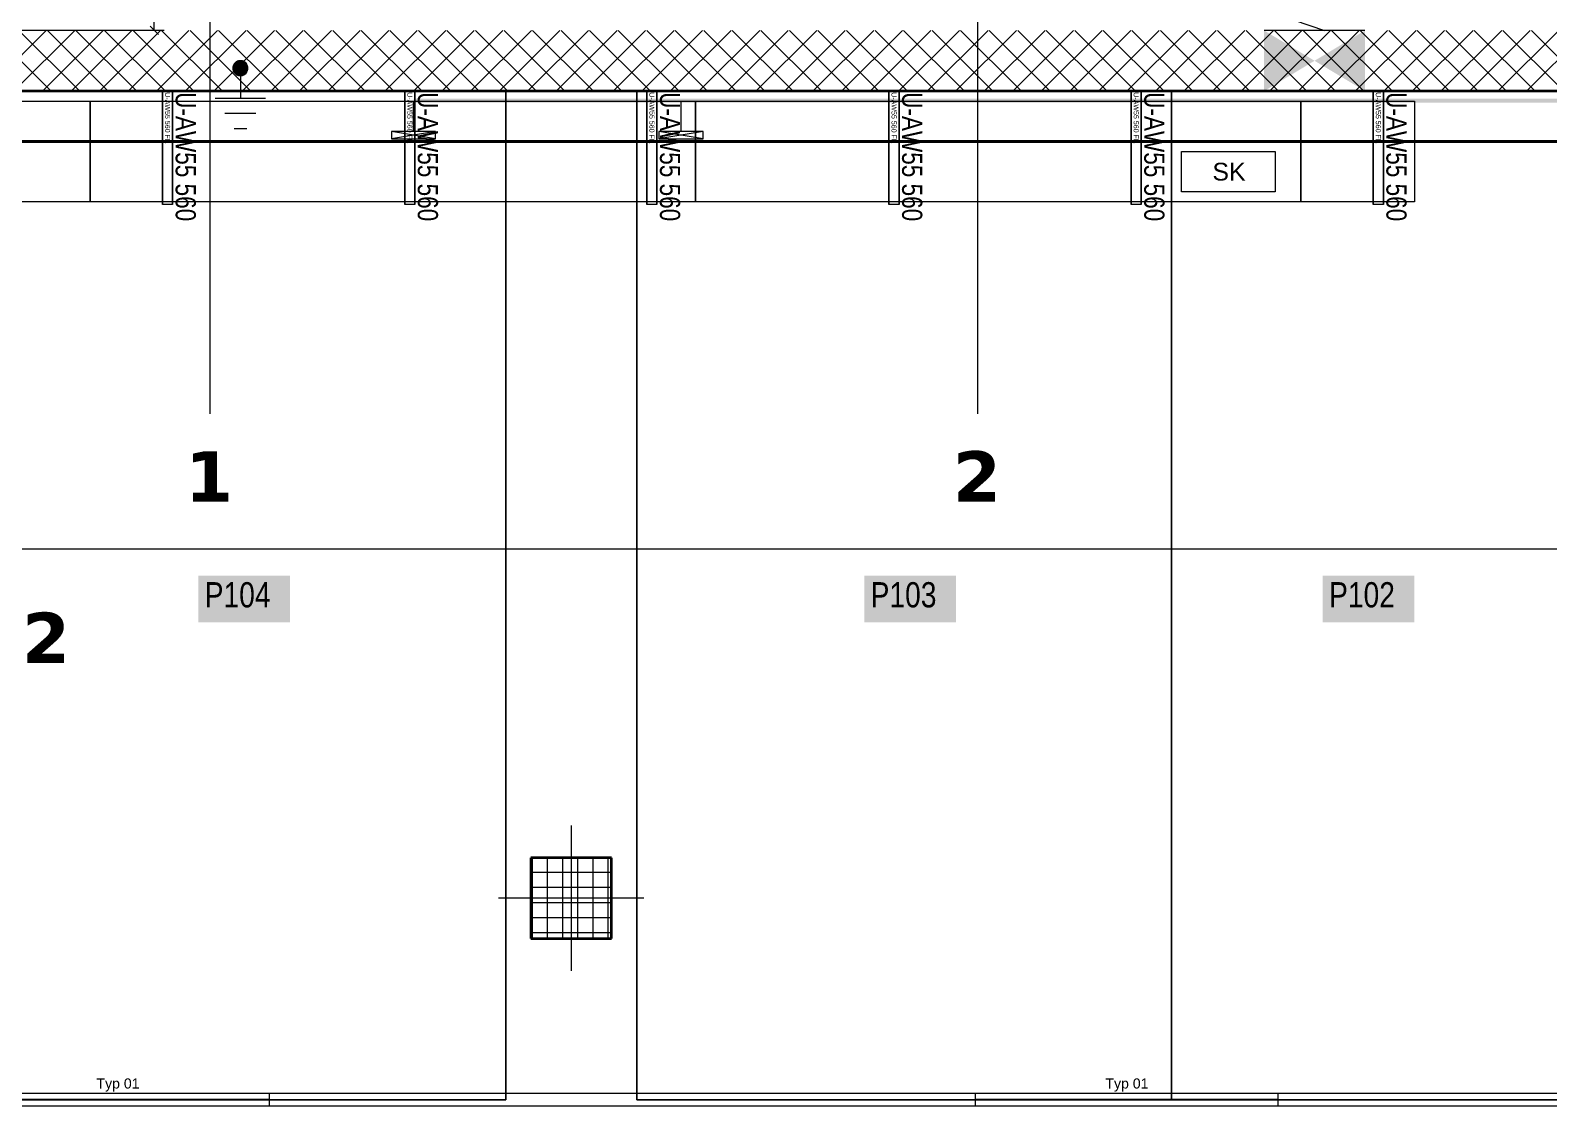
# Model space of a CAD drawing. Extents: x -1132 to 613, y -179 to 712.
# Drawn here: x -120.4 to 30.1, y 105 to 211.6 of the extents above; entities that cross this region are included whole.
import ezdxf
from ezdxf.lldxf.tags import DXFTag

# ---------------------------------------------------------------- set-up
doc = ezdxf.new("R2010")
doc.units = 0
doc.layers.get('0').update_dxf_attribs({"lineweight": 13})
for name, color, linetype, lineweight, true_color in [('A-____-MATC-OTLN', 7, 'Strichpunkt - Mittel', 40, 0x0080ff), ('A-DETL-____-OTLN', 5, 'Continuous', 9, 0x0000ff), ('EL01_VVV_Mass', 7, 'Continuous', 13, 0xb2b200), ('EL01_WAN_Aussparung Wand', 7, 'Continuous', 13, 0x7f5f3f), ('EL01_WAN_Aussparung Wand Text', 7, 'Continuous', 13, 0x7f5f3f), ('EL01_WAN_E-Mobility', 1, 'Continuous', 13, 0xff0000), ('EL01_WAN_Leitung_E-Mobility', 1, 'Continuous', 13, 0xff0000), ('EL01_WAN_Leuchten', 7, 'Continuous', 13, 0x0080ff), ('EL01_WAN_Leuchtentyp', 7, 'Continuous', 13, 0x0099ff), ('EL01_WAN_Potentialausgleich', 1, 'Continuous', 13, 0xff0000), ('EL01_WAN_Schlaufkasten', 1, 'Continuous', 13, 0xff0000), ('EL01_WAN_Trassen', 40, 'Continuous', 13, 0xffbf00), ('EL01_WAN_Trassen Befestigung', 7, 'Continuous', 13, 0xb2b200), ('S-GRID-____-IDEN', 7, 'Continuous', 9, 0x5555aa)]:
    doc.layers.add(name, color=color, linetype=linetype, lineweight=lineweight, true_color=true_color)
for name, color, linetype, lineweight in [('A-WALL-____-MCUT', 7, 'Continuous', 35), ('A-WALL-____-PATT', 7, 'Continuous', 35), ('C-PRKG-____-IDEN', 7, 'Continuous', 5), ('C-PRKG-____-OTLN', 7, 'Continuous', 9), ('S-COLS-____-MCUT', 7, 'Continuous', 35), ('S-COLS-____-OTLN', 7, 'Continuous', 9), ('S-GRID-____-OTLN', 7, 'Continuous', 5)]:
    doc.layers.add(name, color=color, linetype=linetype, lineweight=lineweight)
doc.styles.get("Standard").update_dxf_attribs({"font": 'arial.ttf'})
tags = doc.linetypes.add('_Rasterlinie_', pattern=[0.375, 0.2, -0.05, 0.075, -0.05]).pattern_tags.tags
tags[10:11] = [DXFTag(74, 4), DXFTag(75, 0), DXFTag(340, '0'), DXFTag(46, 1.0), DXFTag(50, 0.0), DXFTag(44, 0.0), DXFTag(45, 0.0)]
tags[8:9] = [DXFTag(74, 4), DXFTag(75, 0), DXFTag(340, '0'), DXFTag(46, 1.0), DXFTag(50, 0.0), DXFTag(44, 0.0), DXFTag(45, 0.0)]
tags[6:7] = [DXFTag(74, 4), DXFTag(75, 0), DXFTag(340, '0'), DXFTag(46, 1.0), DXFTag(50, 0.0), DXFTag(44, 0.0), DXFTag(45, 0.0)]
tags[4:5] = [DXFTag(74, 4), DXFTag(75, 0), DXFTag(340, '0'), DXFTag(46, 1.0), DXFTag(50, 0.0), DXFTag(44, 0.0), DXFTag(45, 0.0)]
tags = doc.linetypes.add('_Strichpunkt - Mittel_', pattern=[0.35, 0.15, -0.1, 0, -0.1]).pattern_tags.tags
tags[10:11] = [DXFTag(74, 4), DXFTag(75, 0), DXFTag(340, '0'), DXFTag(46, 1.0), DXFTag(50, 0.0), DXFTag(44, 0.0), DXFTag(45, 0.0)]
tags[8:9] = [DXFTag(74, 4), DXFTag(75, 0), DXFTag(340, '0'), DXFTag(46, 1.0), DXFTag(50, 0.0), DXFTag(44, 0.0), DXFTag(45, 0.0)]
tags[6:7] = [DXFTag(74, 4), DXFTag(75, 0), DXFTag(340, '0'), DXFTag(46, 1.0), DXFTag(50, 0.0), DXFTag(44, 0.0), DXFTag(45, 0.0)]
tags[4:5] = [DXFTag(74, 4), DXFTag(75, 0), DXFTag(340, '0'), DXFTag(46, 1.0), DXFTag(50, 0.0), DXFTag(44, 0.0), DXFTag(45, 0.0)]
tags = doc.linetypes.add('Strichpunkt - Mittel', pattern=[0.35, 0.15, -0.1, 0, -0.1]).pattern_tags.tags
tags[10:11] = [DXFTag(74, 4), DXFTag(75, 0), DXFTag(340, '0'), DXFTag(46, 1.0), DXFTag(50, 0.0), DXFTag(44, 0.0), DXFTag(45, 0.0)]
tags[8:9] = [DXFTag(74, 4), DXFTag(75, 0), DXFTag(340, '0'), DXFTag(46, 1.0), DXFTag(50, 0.0), DXFTag(44, 0.0), DXFTag(45, 0.0)]
tags[6:7] = [DXFTag(74, 4), DXFTag(75, 0), DXFTag(340, '0'), DXFTag(46, 1.0), DXFTag(50, 0.0), DXFTag(44, 0.0), DXFTag(45, 0.0)]
tags[4:5] = [DXFTag(74, 4), DXFTag(75, 0), DXFTag(340, '0'), DXFTag(46, 1.0), DXFTag(50, 0.0), DXFTag(44, 0.0), DXFTag(45, 0.0)]

# ---------------------------------------------------------------- blocks, each defined once
blk = doc.blocks.new('Referenz-A0UJ2V7QXE', base_point=(-1140.16, -173.77))
at = {"layer": 'A-____-MATC-OTLN', "color": 0, "linetype": 'Strichpunkt - Mittel', "ltscale": 0.4}
blk.add_line((-1115.11, 200.56), (174.71, 200.56), dxfattribs=at)
at = {"layer": 'A-DETL-____-OTLN', "color": 0, "linetype": '_Strichpunkt - Mittel_', "ltscale": 0.13}
for p, q in [((-66.79, 132.76), (-66.79, 118.36)), ((-59.59, 125.56), (-73.99, 125.56))]:
    blk.add_line(p, q, dxfattribs=at)
at = {"layer": 'A-WALL-____-MCUT', "color": 0, "linetype": 'Continuous', "ltscale": 0.35}
blk.add_line((-132.29, 205.56), (135.11, 205.56), dxfattribs=at)
at = {"layer": 'A-WALL-____-PATT', "color": 0, "linetype": 'Continuous', "lineweight": 9, "ltscale": 0.13}
for p, q in [((-124.82, 205.56), (-118.82, 211.56)), ((-118.37, 205.56), (-124.37, 211.56)), ((-121.99, 205.56), (-115.99, 211.56)), ((-115.54, 205.56), (-121.54, 211.56)), ((-119.17, 205.56), (-113.17, 211.56)), ((-112.71, 205.56), (-118.71, 211.56)), ((-116.34, 205.56), (-110.34, 211.56)), ((-109.88, 205.56), (-115.88, 211.56)), ((-113.51, 205.56), (-107.51, 211.56)), ((-107.05, 205.56), (-113.05, 211.56)), ((-110.68, 205.56), (-104.68, 211.56)), ((-104.22, 205.56), (-110.22, 211.56)), ((-107.85, 205.56), (-101.85, 211.56)), ((-101.39, 205.56), (-107.39, 211.56)), ((-105.02, 205.56), (-99.02, 211.56)), ((-98.57, 205.56), (-104.57, 211.56)), ((-102.19, 205.56), (-96.19, 211.56)), ((-95.74, 205.56), (-101.74, 211.56)), ((-99.37, 205.56), (-93.37, 211.56)), ((-92.91, 205.56), (-98.91, 211.56)), ((-96.54, 205.56), (-90.54, 211.56)), ((-90.08, 205.56), (-96.08, 211.56)), ((-93.71, 205.56), (-87.71, 211.56)), ((-87.25, 205.56), (-93.25, 211.56)), ((-90.88, 205.56), (-84.88, 211.56)), ((-84.42, 205.56), (-90.42, 211.56)), ((-88.05, 205.56), (-82.05, 211.56)), ((-81.6, 205.56), (-87.6, 211.56)), ((-85.22, 205.56), (-79.22, 211.56)), ((-78.77, 205.56), (-84.77, 211.56)), ((-82.4, 205.56), (-76.4, 211.56)), ((-75.94, 205.56), (-81.94, 211.56)), ((-79.57, 205.56), (-73.57, 211.56)), ((-73.11, 205.56), (-79.11, 211.56)), ((-76.74, 205.56), (-70.74, 211.56)), ((-70.28, 205.56), (-76.28, 211.56)), ((-73.91, 205.56), (-67.91, 211.56)), ((-67.45, 205.56), (-73.45, 211.56)), ((-71.08, 205.56), (-65.08, 211.56)), ((-64.63, 205.56), (-70.63, 211.56)), ((-68.25, 205.56), (-62.25, 211.56)), ((-61.8, 205.56), (-67.8, 211.56)), ((-65.42, 205.56), (-59.42, 211.56)), ((-58.97, 205.56), (-64.97, 211.56)), ((-62.6, 205.56), (-56.6, 211.56)), ((-56.14, 205.56), (-62.14, 211.56)), ((-59.77, 205.56), (-53.77, 211.56)), ((-53.31, 205.56), (-59.31, 211.56)), ((-56.94, 205.56), (-50.94, 211.56)), ((-50.48, 205.56), (-56.48, 211.56)), ((-54.11, 205.56), (-48.11, 211.56)), ((-47.65, 205.56), (-53.65, 211.56)), ((-51.28, 205.56), (-45.28, 211.56)), ((-44.83, 205.56), (-50.83, 211.56)), ((-48.45, 205.56), (-42.45, 211.56)), ((-42, 205.56), (-48, 211.56)), ((-45.63, 205.56), (-39.63, 211.56)), ((-39.17, 205.56), (-45.17, 211.56)), ((-42.8, 205.56), (-36.8, 211.56)), ((-36.34, 205.56), (-42.34, 211.56)), ((-39.97, 205.56), (-33.97, 211.56)), ((-33.51, 205.56), (-39.51, 211.56)), ((-37.14, 205.56), (-31.14, 211.56)), ((-30.68, 205.56), (-36.68, 211.56)), ((-34.31, 205.56), (-28.31, 211.56)), ((-27.86, 205.56), (-33.86, 211.56)), ((-31.48, 205.56), (-25.48, 211.56)), ((-25.03, 205.56), (-31.03, 211.56)), ((-28.66, 205.56), (-22.66, 211.56)), ((-22.2, 205.56), (-28.2, 211.56)), ((-25.83, 205.56), (-19.83, 211.56)), ((-19.37, 205.56), (-25.37, 211.56)), ((-23, 205.56), (-17, 211.56)), ((-16.54, 205.56), (-22.54, 211.56)), ((-20.17, 205.56), (-14.17, 211.56)), ((-13.71, 205.56), (-19.71, 211.56)), ((-17.34, 205.56), (-11.34, 211.56)), ((-10.89, 205.56), (-16.89, 211.56)), ((-14.51, 205.56), (-8.51, 211.56)), ((-8.06, 205.56), (-14.06, 211.56)), ((-11.68, 205.56), (-5.68, 211.56)), ((-5.23, 205.56), (-11.23, 211.56)), ((-8.86, 205.56), (-2.86, 211.56)), ((-2.4, 205.56), (-8.4, 211.56)), ((-6.03, 205.56), (-0.03, 211.56)), ((0.43, 205.56), (-5.57, 211.56)), ((-3.2, 205.56), (2.8, 211.56)), ((3.26, 205.56), (-2.74, 211.56)), ((-0.37, 205.56), (5.63, 211.56)), ((6.09, 205.56), (0.09, 211.56)), ((2.46, 205.56), (8.46, 211.56)), ((8.91, 205.56), (2.91, 211.56)), ((5.29, 205.56), (11.29, 211.56)), ((11.74, 205.56), (5.74, 211.56)), ((8.11, 205.56), (14.11, 211.56)), ((14.57, 205.56), (8.57, 211.56)), ((10.94, 205.56), (16.94, 211.56)), ((17.4, 205.56), (11.4, 211.56)), ((13.77, 205.56), (19.77, 211.56)), ((20.23, 205.56), (14.23, 211.56)), ((16.6, 205.56), (22.6, 211.56)), ((23.06, 205.56), (17.06, 211.56)), ((19.43, 205.56), (25.43, 211.56)), ((25.88, 205.56), (19.88, 211.56)), ((22.26, 205.56), (28.26, 211.56)), ((28.71, 205.56), (22.71, 211.56)), ((25.08, 205.56), (31.08, 211.56)), ((31.54, 205.56), (25.54, 211.56)), ((27.91, 205.56), (33.91, 211.56)), ((34.37, 205.56), (28.37, 211.56))]:
    blk.add_line(p, q, dxfattribs=at)
at = {"layer": 'C-PRKG-____-IDEN', "color": 7, "linetype": 'Continuous', "ltscale": 0.13, "true_color": 0xffffff}
for points in [[(-103.74, 152.9), (-94.67, 152.9), (-103.74, 157.5)], [(-94.67, 152.9), (-103.74, 157.5), (-94.67, 157.5)], [(-37.74, 152.9), (-28.67, 152.9), (-37.74, 157.5)], [(-28.67, 152.9), (-37.74, 157.5), (-28.67, 157.5)], [(7.7, 152.9), (16.77, 152.9), (7.7, 157.5)], [(16.77, 152.9), (7.7, 157.5), (16.77, 157.5)]]:
    blk.add_solid(points, dxfattribs=at)
at = {"layer": 'C-PRKG-____-OTLN', "color": 0, "linetype": 'Continuous', "ltscale": 0.13}
for p, q in [((-73.29, 205.55), (-126.29, 205.55)), ((-73.29, 205.55), (-126.29, 205.55)), ((-126.29, 205.55), (-73.29, 205.55)), ((-73.29, 105.57), (-73.29, 205.55)), ((-73.29, 105.57), (-73.29, 205.55)), ((-73.29, 205.55), (-73.29, 105.57)), ((-73.29, 205.55), (-73.29, 205.55)), ((-7.29, 205.55), (-60.29, 205.55)), ((-60.29, 105.57), (-60.29, 205.55)), ((-7.29, 205.55), (-60.29, 205.55)), ((-60.29, 205.55), (-60.29, 105.57)), ((-60.29, 105.57), (-60.29, 205.55)), ((-60.29, 205.55), (-7.29, 205.55)), ((-60.29, 205.55), (-60.29, 205.55)), ((45.71, 205.55), (-7.29, 205.55)), ((-7.29, 105.57), (-7.29, 205.55)), ((45.71, 205.55), (-7.29, 205.55)), ((-7.29, 205.55), (-7.29, 105.57)), ((-7.29, 105.57), (-7.29, 205.55)), ((-7.29, 205.55), (45.71, 205.55)), ((-7.29, 205.55), (-7.29, 205.55)), ((-7.29, 105.57), (-7.29, 205.55)), ((-7.29, 105.57), (-7.29, 205.55)), ((-7.29, 205.55), (-7.29, 105.57)), ((-7.29, 205.55), (-7.29, 205.55)), ((-73.29, 105.57), (-126.29, 105.57)), ((-126.29, 105.57), (-73.29, 105.57)), ((-73.29, 105.57), (-126.29, 105.57)), ((-73.29, 105.57), (-73.29, 105.57)), ((-7.29, 105.57), (-60.29, 105.57)), ((-60.29, 105.57), (-7.29, 105.57)), ((-7.29, 105.57), (-60.29, 105.57)), ((-60.29, 105.57), (-60.29, 105.57)), ((45.71, 105.57), (-7.29, 105.57)), ((-7.29, 105.57), (45.71, 105.57)), ((45.71, 105.57), (-7.29, 105.57)), ((-7.29, 105.57), (-7.29, 105.57)), ((-7.29, 105.57), (-7.29, 105.57))]:
    blk.add_line(p, q, dxfattribs=at)
at = {"layer": 'S-COLS-____-MCUT', "color": 0, "linetype": 'Continuous', "ltscale": 0.35}
for p, q in [((-62.79, 129.56), (-70.79, 129.56)), ((-70.79, 129.56), (-70.79, 121.56)), ((-62.79, 121.56), (-62.79, 129.56)), ((-70.79, 121.56), (-62.79, 121.56))]:
    blk.add_line(p, q, dxfattribs=at)
at = {"layer": 'S-COLS-____-OTLN', "color": 0, "linetype": 'Continuous', "ltscale": 0.13}
for p, q in [((-70.63, 121.56), (-70.63, 129.56)), ((-69.13, 121.56), (-69.13, 129.56)), ((-67.63, 121.56), (-67.63, 129.56)), ((-66.13, 121.56), (-66.13, 129.56)), ((-64.63, 121.56), (-64.63, 129.56)), ((-63.13, 121.56), (-63.13, 129.56)), ((-70.79, 128.13), (-62.79, 128.13)), ((-70.79, 126.63), (-62.79, 126.63)), ((-70.79, 125.13), (-62.79, 125.13)), ((-70.79, 123.63), (-62.79, 123.63)), ((-70.79, 122.13), (-62.79, 122.13))]:
    blk.add_line(p, q, dxfattribs=at)
at = {"layer": 'S-GRID-____-OTLN', "color": 0, "linetype": '_Rasterlinie_', "ltscale": 0.13}
for p, q in [((-102.59, 173.56), (-102.59, 357.16)), ((-26.49, 173.56), (-26.49, 357.16)), ((-164.29, 205.56), (174.71, 205.56)), ((-1093.73, 160.16), (174.71, 160.16))]:
    blk.add_line(p, q, dxfattribs=at)
at = {"layer": 'C-PRKG-____-IDEN', "color": 0, "linetype": 'Continuous', "ltscale": 0.13, "char_height": 2.5, "attachment_point": 1}
for s, insert in [('{\\W0.8;\\fArial;P104}', (-103.12, 156.87)), ('{\\W0.8;\\fArial;P103}', (-37.12, 156.87)), ('{\\W0.8;\\fArial;P102}', (8.32, 156.87))]:
    blk.add_mtext(s, dxfattribs=dict(at, insert=insert))
at = {"layer": 'S-GRID-____-IDEN', "color": 0, "linetype": 'Continuous', "lineweight": 5, "ltscale": 0.13, "char_height": 5, "attachment_point": 1}
for s, insert in [('{\\fVerdana|b1|i0;1}', (-105.07, 169.85)), ('{\\fVerdana|b1|i0;2}', (-28.97, 169.85)), ('{\\fVerdana|b1|i0;P12}', (-131.03, 153.85))]:
    blk.add_mtext(s, dxfattribs=dict(at, insert=insert))
blk = doc.blocks.new('Kabelkanal-A0UJ2V7SXE', base_point=(-114.48, 194.56))
at = {"color": 0, "linetype": 'ByBlock', "lineweight": -2, "ltscale": 0.13}
for p, q in [((-114.48, 194.56), (-114.48, 204.56)), ((-114.48, 204.56), (-54.48, 204.56)), ((-54.48, 204.56), (-54.48, 194.56)), ((-54.48, 194.56), (-114.48, 194.56))]:
    blk.add_line(p, q, dxfattribs=at)
blk = doc.blocks.new('Kabelkanal-A0UJ2V82XE', base_point=(-133.28, 194.56))
at = {"color": 0, "linetype": 'ByBlock', "lineweight": -2, "ltscale": 0.13}
for p, q in [((-133.28, 194.56), (-133.28, 204.56)), ((-133.28, 204.56), (-114.48, 204.56)), ((-114.48, 204.56), (-114.48, 194.56)), ((-114.48, 194.56), (-133.28, 194.56))]:
    blk.add_line(p, q, dxfattribs=at)
blk = doc.blocks.new('IfcObject-A0UJ2V8GXE', base_point=(-107.3, 192.94))
at = {"layer": 'EL01_WAN_Trassen', "linetype": 'ByBlock', "lineweight": -2, "ltscale": 0.13}
for p, q in [((-106.3, 205.49), (-107.3, 205.49)), ((-106.3, 205.49), (-107.3, 205.49)), ((-107.3, 205.49), (-107.3, 194.29)), ((-107.3, 194.29), (-107.3, 205.49)), ((-107.3, 205.49), (-107.3, 205.49)), ((-106.3, 205.49), (-106.3, 194.29)), ((-106.3, 194.29), (-106.3, 205.49)), ((-106.3, 205.49), (-106.3, 205.49)), ((-106.3, 194.29), (-107.3, 194.29)), ((-106.3, 194.29), (-107.3, 194.29)), ((-107.3, 194.29), (-107.3, 194.29)), ((-106.3, 194.29), (-106.3, 194.29))]:
    blk.add_line(p, q, dxfattribs=at)
at = {"layer": 'EL01_WAN_Trassen', "lineweight": -2, "attachment_point": 1, "rotation": 270}
for s, insert, char_height in [('{\\fArial;U-AW55 560 FE}', (-106.55, 205.43), 0.5), ('{\\W0.8;\\fArial;U-AW55 560}', (-104, 205.44), 2)]:
    blk.add_mtext(s, dxfattribs=dict(at, insert=insert, char_height=char_height))
blk = doc.blocks.new('IfcObject-A0UJ2V8IXE', base_point=(-83.3, 192.94))
at = {"layer": 'EL01_WAN_Trassen', "linetype": 'ByBlock', "lineweight": -2, "ltscale": 0.13}
for p, q in [((-82.3, 205.49), (-83.3, 205.49)), ((-82.3, 205.49), (-83.3, 205.49)), ((-83.3, 205.49), (-83.3, 194.29)), ((-83.3, 194.29), (-83.3, 205.49)), ((-83.3, 205.49), (-83.3, 205.49)), ((-82.3, 205.49), (-82.3, 194.29)), ((-82.3, 194.29), (-82.3, 205.49)), ((-82.3, 205.49), (-82.3, 205.49)), ((-82.3, 194.29), (-83.3, 194.29)), ((-82.3, 194.29), (-83.3, 194.29)), ((-83.3, 194.29), (-83.3, 194.29)), ((-82.3, 194.29), (-82.3, 194.29))]:
    blk.add_line(p, q, dxfattribs=at)
at = {"layer": 'EL01_WAN_Trassen', "lineweight": -2, "attachment_point": 1, "rotation": 270}
for s, insert, char_height in [('{\\fArial;U-AW55 560 FE}', (-82.55, 205.43), 0.5), ('{\\W0.8;\\fArial;U-AW55 560}', (-80, 205.44), 2)]:
    blk.add_mtext(s, dxfattribs=dict(at, insert=insert, char_height=char_height))
blk = doc.blocks.new('IfcObject-A0UJ2V8KXE', base_point=(-11.3, 192.94))
at = {"layer": 'EL01_WAN_Trassen', "linetype": 'ByBlock', "lineweight": -2, "ltscale": 0.13}
for p, q in [((-10.3, 205.49), (-11.3, 205.49)), ((-10.3, 205.49), (-11.3, 205.49)), ((-11.3, 205.49), (-11.3, 194.29)), ((-11.3, 194.29), (-11.3, 205.49)), ((-11.3, 205.49), (-11.3, 205.49)), ((-10.3, 205.49), (-10.3, 194.29)), ((-10.3, 194.29), (-10.3, 205.49)), ((-10.3, 205.49), (-10.3, 205.49)), ((-10.3, 194.29), (-11.3, 194.29)), ((-10.3, 194.29), (-11.3, 194.29)), ((-11.3, 194.29), (-11.3, 194.29)), ((-10.3, 194.29), (-10.3, 194.29))]:
    blk.add_line(p, q, dxfattribs=at)
at = {"layer": 'EL01_WAN_Trassen', "lineweight": -2, "attachment_point": 1, "rotation": 270}
for s, insert, char_height in [('{\\fArial;U-AW55 560 FE}', (-10.55, 205.43), 0.5), ('{\\W0.8;\\fArial;U-AW55 560}', (-8, 205.44), 2)]:
    blk.add_mtext(s, dxfattribs=dict(at, insert=insert, char_height=char_height))
blk = doc.blocks.new('IfcObject-A0UJ2V8QXE', base_point=(-35.3, 192.94))
at = {"layer": 'EL01_WAN_Trassen', "linetype": 'ByBlock', "lineweight": -2, "ltscale": 0.13}
for p, q in [((-34.3, 205.49), (-35.3, 205.49)), ((-34.3, 205.49), (-35.3, 205.49)), ((-35.3, 205.49), (-35.3, 194.29)), ((-35.3, 194.29), (-35.3, 205.49)), ((-35.3, 205.49), (-35.3, 205.49)), ((-34.3, 205.49), (-34.3, 194.29)), ((-34.3, 194.29), (-34.3, 205.49)), ((-34.3, 205.49), (-34.3, 205.49)), ((-34.3, 194.29), (-35.3, 194.29)), ((-34.3, 194.29), (-35.3, 194.29)), ((-35.3, 194.29), (-35.3, 194.29)), ((-34.3, 194.29), (-34.3, 194.29))]:
    blk.add_line(p, q, dxfattribs=at)
at = {"layer": 'EL01_WAN_Trassen', "lineweight": -2, "attachment_point": 1, "rotation": 270}
for s, insert, char_height in [('{\\fArial;U-AW55 560 FE}', (-34.55, 205.43), 0.5), ('{\\W0.8;\\fArial;U-AW55 560}', (-32, 205.44), 2)]:
    blk.add_mtext(s, dxfattribs=dict(at, insert=insert, char_height=char_height))
blk = doc.blocks.new('IfcObject-A0UJ2V8SXE', base_point=(12.7, 192.94))
at = {"layer": 'EL01_WAN_Trassen', "linetype": 'ByBlock', "lineweight": -2, "ltscale": 0.13}
for p, q in [((13.7, 205.49), (12.7, 205.49)), ((13.7, 205.49), (12.7, 205.49)), ((12.7, 205.49), (12.7, 194.29)), ((12.7, 194.29), (12.7, 205.49)), ((12.7, 205.49), (12.7, 205.49)), ((13.7, 205.49), (13.7, 194.29)), ((13.7, 194.29), (13.7, 205.49)), ((13.7, 205.49), (13.7, 205.49)), ((13.7, 194.29), (12.7, 194.29)), ((13.7, 194.29), (12.7, 194.29)), ((12.7, 194.29), (12.7, 194.29)), ((13.7, 194.29), (13.7, 194.29))]:
    blk.add_line(p, q, dxfattribs=at)
at = {"layer": 'EL01_WAN_Trassen', "lineweight": -2, "attachment_point": 1, "rotation": 270}
for s, insert, char_height in [('{\\fArial;U-AW55 560 FE}', (13.45, 205.43), 0.5), ('{\\W0.8;\\fArial;U-AW55 560}', (16, 205.44), 2)]:
    blk.add_mtext(s, dxfattribs=dict(at, insert=insert, char_height=char_height))
blk = doc.blocks.new('IfcObject-A0UJ2V92XE', base_point=(-59.3, 192.94))
at = {"layer": 'EL01_WAN_Trassen', "linetype": 'ByBlock', "lineweight": -2, "ltscale": 0.13}
for p, q in [((-58.3, 205.49), (-59.3, 205.49)), ((-58.3, 205.49), (-59.3, 205.49)), ((-59.3, 205.49), (-59.3, 194.29)), ((-59.3, 194.29), (-59.3, 205.49)), ((-59.3, 205.49), (-59.3, 205.49)), ((-58.3, 205.49), (-58.3, 194.29)), ((-58.3, 194.29), (-58.3, 205.49)), ((-58.3, 205.49), (-58.3, 205.49)), ((-58.3, 194.29), (-59.3, 194.29)), ((-58.3, 194.29), (-59.3, 194.29)), ((-59.3, 194.29), (-59.3, 194.29)), ((-58.3, 194.29), (-58.3, 194.29))]:
    blk.add_line(p, q, dxfattribs=at)
at = {"layer": 'EL01_WAN_Trassen', "lineweight": -2, "attachment_point": 1, "rotation": 270}
for s, insert, char_height in [('{\\fArial;U-AW55 560 FE}', (-58.55, 205.43), 0.5), ('{\\W0.8;\\fArial;U-AW55 560}', (-56, 205.44), 2)]:
    blk.add_mtext(s, dxfattribs=dict(at, insert=insert, char_height=char_height))
blk = doc.blocks.new('Kabelkanal-A0UJ2V9CXE', base_point=(-54.48, 194.56))
at = {"color": 0, "linetype": 'ByBlock', "lineweight": -2, "ltscale": 0.13}
for p, q in [((-54.48, 194.56), (-54.48, 204.56)), ((-54.48, 204.56), (5.52, 204.56)), ((5.52, 204.56), (5.52, 194.56)), ((5.52, 194.56), (-54.48, 194.56))]:
    blk.add_line(p, q, dxfattribs=at)
blk = doc.blocks.new('Kabelkanal-A0UJ2V9IXE', base_point=(5.52, 194.56))
at = {"color": 0, "linetype": 'ByBlock', "lineweight": -2, "ltscale": 0.13}
for p, q in [((5.52, 194.56), (5.52, 204.56)), ((5.52, 204.56), (16.8, 204.56)), ((16.8, 204.56), (16.8, 194.56)), ((16.8, 194.56), (5.52, 194.56))]:
    blk.add_line(p, q, dxfattribs=at)
blk = doc.blocks.new('Wanddurchbruch-A0UJ2V9KXE', base_point=(1.88, 205.55))
at = {"color": 0, "linetype": 'ByBlock', "lineweight": -2, "ltscale": 0.13}
for p, q in [((11.88, 211.55), (1.88, 211.55)), ((11.88, 205.55), (1.88, 205.55))]:
    blk.add_line(p, q, dxfattribs=at)
for points in [[(6.88, 208.55), (1.88, 208.55), (1.88, 211.55)], [(11.88, 208.55), (6.88, 208.55), (11.88, 211.55)], [(1.88, 205.55), (6.88, 208.55), (1.88, 208.55)], [(11.88, 205.55), (11.88, 208.55), (6.88, 208.55)]]:
    blk.add_solid(points, dxfattribs=at)
blk = doc.blocks.new('Durchbruch beschriften-A0UJ2V9MXE', base_point=(-24.52, 211.55))
at = {"color": 0, "linetype": 'ByBlock', "lineweight": -2, "ltscale": 0.13}
for p, q in [((-24.52, 213.62), (-24.52, 221.12)), ((-24.52, 221.12), (1.76, 221.12)), ((-19.4, 213.62), (-19.4, 221.12)), ((1.76, 221.12), (1.76, 213.62)), ((1.76, 213.62), (-24.52, 213.62)), ((1.76, 213.62), (7.88, 211.55))]:
    blk.add_line(p, q, dxfattribs=at)
at = {"color": 7, "linetype": 'ByBlock', "lineweight": -2, "ltscale": 0.13, "true_color": 0xffffff}
for points in [[(1.76, 213.62), (-24.52, 213.62), (1.76, 221.12)], [(-24.52, 213.62), (1.76, 221.12), (-24.52, 221.12)], [(1.76, 221.12), (-24.52, 221.12), (-24.52, 221.12)], [(1.76, 213.62), (1.76, 213.62), (-24.52, 213.62)]]:
    blk.add_solid(points, dxfattribs=at)
at = {"color": 0, "linetype": 'ByBlock', "lineweight": -2, "ltscale": 0.13, "char_height": 2.5, "attachment_point": 1}
for s, insert in [('{\\fArial; WA 500/250 }', (-19.4, 220.49)), ('{\\fArial; OKRD=150 }', (-19.4, 216.74))]:
    blk.add_mtext(s, dxfattribs=dict(at, insert=insert))
at = {"color": 40, "linetype": 'ByBlock', "lineweight": -2, "ltscale": 0.13, "true_color": 0xffbf00, "insert": (-23.35, 218.87), "char_height": 3, "attachment_point": 1}
blk.add_mtext('{\\fArial;E}', dxfattribs=at)
blk = doc.blocks.new('Kabelkanal-A0UJ2V9YXE', base_point=(-191.68, 104.98))
at = {"color": 0, "linetype": 'ByBlock', "lineweight": -2, "ltscale": 0.13}
for p, q in [((174.71, 106.18), (-191.68, 106.18)), ((-191.68, 104.98), (174.71, 104.98))]:
    blk.add_line(p, q, dxfattribs=at)
blk = doc.blocks.new('LED-Langfeldleuchte 37W-A0UJ2VBWXE', base_point=(-26.71, 104.98))
at = {"color": 0, "lineweight": -2}
for p, q in [((-26.71, 104.98), (-26.71, 106.18)), ((3.29, 105.58), (-26.71, 105.58)), ((3.29, 104.98), (3.29, 106.18))]:
    blk.add_line(p, q, dxfattribs=at)
blk = doc.blocks.new('Bemerkung 1-A0UJ2VBYXE', base_point=(-13.85, 106.68))
at = {"color": 0, "lineweight": -2, "insert": (-13.85, 107.68), "char_height": 1, "attachment_point": 1}
blk.add_mtext('{\\fArial;Typ 01}', dxfattribs=at)
blk = doc.blocks.new('UV in Wand-A0UJ2VJCXE', base_point=(-84.61, 200.81))
at = {"color": 0, "lineweight": -2}
for p, q in [((-80.23, 201.55), (-84.61, 201.55)), ((-84.61, 201.55), (-84.61, 200.81)), ((-80.23, 200.81), (-84.61, 201.55)), ((-80.23, 201.55), (-84.61, 200.81)), ((-84.61, 200.81), (-80.23, 200.81)), ((-80.23, 200.81), (-80.23, 201.55))]:
    blk.add_line(p, q, dxfattribs=at)
blk = doc.blocks.new('Schlaufkasten Decke (multi)-A0UJ2VJMXE', base_point=(-6.3, 195.56))
at = {"color": 0, "linetype": 'ByBlock', "lineweight": -2, "ltscale": 0.13}
for p, q in [((-6.3, 199.56), (2.98, 199.56)), ((-6.3, 195.56), (-6.3, 199.56)), ((2.98, 199.56), (2.98, 195.56)), ((2.98, 195.56), (-6.3, 195.56))]:
    blk.add_line(p, q, dxfattribs=at)
at = {"color": 0, "linetype": 'ByBlock', "lineweight": -2, "ltscale": 0.13, "insert": (-3.24, 198.44), "char_height": 1.76, "attachment_point": 1}
blk.add_mtext('{\\fArial;SK}', dxfattribs=at)
blk = doc.blocks.new('Maß-A0UJ2VO0XE', base_point=(-126.28, 211.15))
at = {"color": 0, "lineweight": -2}
for p, q in [((-107.13, 239.54), (-116.28, 239.54)), ((-108.54, 239.95), (-107.71, 239.12)), ((-108.13, 211.56), (-108.13, 239.54)), ((-107.13, 211.56), (-126.28, 211.56)), ((-108.54, 211.98), (-107.71, 211.15))]:
    blk.add_line(p, q, dxfattribs=at)
at = {"color": 0, "lineweight": -2, "insert": (-111.46, 222.91), "char_height": 2.5, "attachment_point": 1, "rotation": 90}
blk.add_mtext('{\\fArial;140}', dxfattribs=at)
blk = doc.blocks.new('LED-Langfeldleuchte 37W-A0UJ2VPGXE', base_point=(-126.71, 104.98))
at = {"color": 0, "lineweight": -2}
for p, q in [((-126.71, 104.98), (-126.71, 106.18)), ((-96.71, 105.58), (-126.71, 105.58)), ((-96.71, 104.98), (-96.71, 106.18))]:
    blk.add_line(p, q, dxfattribs=at)
blk = doc.blocks.new('Bemerkung 1-A0UJ2VPIXE', base_point=(-113.85, 106.68))
at = {"color": 0, "lineweight": -2, "insert": (-113.85, 107.68), "char_height": 1, "attachment_point": 1}
blk.add_mtext('{\\fArial;Typ 01}', dxfattribs=at)
blk = doc.blocks.new('UV in Wand-A0UJ2VPOXE', base_point=(-58.1, 200.81))
at = {"color": 0, "lineweight": -2}
for p, q in [((-53.72, 201.55), (-58.1, 201.55)), ((-58.1, 201.55), (-58.1, 200.81)), ((-53.72, 200.81), (-58.1, 201.55)), ((-53.72, 201.55), (-58.1, 200.81)), ((-58.1, 200.81), (-53.72, 200.81)), ((-53.72, 200.81), (-53.72, 201.55))]:
    blk.add_line(p, q, dxfattribs=at)
blk = doc.blocks.new('Maß-A0UJ2VPSXE', base_point=(-159.06, 188.15))
at = {"color": 0, "lineweight": -2}
for p, q in [((-156.73, 205.63), (-115.59, 205.63)), ((-156.14, 206.04), (-155.31, 205.21)), ((-155.73, 188.56), (-155.73, 205.63)), ((-156.73, 188.56), (-127.78, 188.56)), ((-156.14, 188.98), (-155.31, 188.15))]:
    blk.add_line(p, q, dxfattribs=at)
at = {"color": 0, "lineweight": -2, "insert": (-159.06, 195.29), "char_height": 2.5, "attachment_point": 1, "rotation": 90}
blk.add_mtext('{\\fArial;85}', dxfattribs=at)
blk = doc.blocks.new('Erdungs-Anschluss-A0UJ2VQ4XE', base_point=(-102.08, 201.81))
at = {"color": 0, "linetype": 'ByBlock', "lineweight": -2, "ltscale": 0.13}
for p, q in [((-100.32, 207.91), (-100.33, 207.81)), ((-100.33, 207.81), (-100.32, 207.72)), ((-100.3, 208.01), (-100.32, 207.91)), ((-100.32, 207.72), (-100.3, 207.62)), ((-100.27, 208.1), (-100.3, 208.01)), ((-100.23, 208.19), (-100.27, 208.1)), ((-100.18, 208.27), (-100.23, 208.19)), ((-100.11, 208.34), (-100.18, 208.27)), ((-100.04, 208.4), (-100.11, 208.34)), ((-99.96, 208.46), (-100.04, 208.4)), ((-99.87, 208.5), (-99.96, 208.46)), ((-99.78, 208.53), (-99.87, 208.5)), ((-99.68, 208.55), (-99.78, 208.53)), ((-99.58, 208.56), (-99.68, 208.55)), ((-99.49, 208.55), (-99.58, 208.56)), ((-99.58, 207.81), (-99.58, 204.81)), ((-99.39, 208.53), (-99.49, 208.55)), ((-99.3, 208.5), (-99.39, 208.53)), ((-99.21, 208.46), (-99.3, 208.5)), ((-99.13, 208.4), (-99.21, 208.46)), ((-99.06, 208.34), (-99.13, 208.4)), ((-98.99, 208.27), (-99.06, 208.34)), ((-98.94, 208.19), (-98.99, 208.27)), ((-98.9, 208.1), (-98.94, 208.19)), ((-98.87, 208.01), (-98.9, 208.1)), ((-98.85, 207.91), (-98.87, 208.01)), ((-98.87, 207.62), (-98.85, 207.72)), ((-98.84, 207.81), (-98.85, 207.91)), ((-98.85, 207.72), (-98.84, 207.81)), ((-100.3, 207.62), (-100.27, 207.53)), ((-100.27, 207.53), (-100.23, 207.44)), ((-100.23, 207.44), (-100.18, 207.36)), ((-100.18, 207.36), (-100.11, 207.29)), ((-100.11, 207.29), (-100.04, 207.22)), ((-100.04, 207.22), (-99.96, 207.17)), ((-99.96, 207.17), (-99.87, 207.13)), ((-99.87, 207.13), (-99.78, 207.09)), ((-99.78, 207.09), (-99.68, 207.08)), ((-99.68, 207.08), (-99.58, 207.07)), ((-99.58, 207.07), (-99.49, 207.08)), ((-99.49, 207.08), (-99.39, 207.09)), ((-99.39, 207.09), (-99.3, 207.13)), ((-99.3, 207.13), (-99.21, 207.17)), ((-99.21, 207.17), (-99.13, 207.22)), ((-99.13, 207.22), (-99.06, 207.29)), ((-99.06, 207.29), (-98.99, 207.36)), ((-98.99, 207.36), (-98.94, 207.44)), ((-98.94, 207.44), (-98.9, 207.53)), ((-98.9, 207.53), (-98.87, 207.62)), ((-97.08, 204.81), (-102.08, 204.81)), ((-98.04, 203.31), (-101.13, 203.31)), ((-98.96, 201.81), (-100.21, 201.81))]:
    blk.add_line(p, q, dxfattribs=at)
for points in [[(-98.84, 207.81), (-100.33, 207.81), (-98.87, 208.01)], [(-100.33, 207.81), (-98.87, 208.01), (-100.3, 208.01)], [(-100.3, 207.62), (-98.84, 207.81), (-100.33, 207.81)], [(-98.87, 208.01), (-100.3, 208.01), (-98.94, 208.19)], [(-100.3, 208.01), (-98.94, 208.19), (-100.23, 208.19)], [(-98.87, 207.62), (-100.3, 207.62), (-98.84, 207.81)], [(-98.94, 208.19), (-100.23, 208.19), (-99.06, 208.34)], [(-100.23, 208.19), (-99.06, 208.34), (-100.11, 208.34)], [(-99.06, 208.34), (-100.11, 208.34), (-99.21, 208.46)], [(-100.11, 208.34), (-99.21, 208.46), (-99.96, 208.46)], [(-99.21, 208.46), (-99.96, 208.46), (-99.39, 208.53)], [(-99.96, 208.46), (-99.39, 208.53), (-99.78, 208.53)], [(-99.39, 208.53), (-99.78, 208.53), (-99.58, 208.56)], [(-100.23, 207.44), (-98.87, 207.62), (-100.3, 207.62)], [(-98.94, 207.44), (-100.23, 207.44), (-98.87, 207.62)], [(-100.11, 207.29), (-98.94, 207.44), (-100.23, 207.44)], [(-99.06, 207.29), (-100.11, 207.29), (-98.94, 207.44)], [(-99.96, 207.17), (-99.06, 207.29), (-100.11, 207.29)], [(-99.21, 207.17), (-99.96, 207.17), (-99.06, 207.29)], [(-99.78, 207.09), (-99.21, 207.17), (-99.96, 207.17)], [(-99.39, 207.09), (-99.78, 207.09), (-99.21, 207.17)], [(-99.58, 207.07), (-99.39, 207.09), (-99.78, 207.09)]]:
    blk.add_solid(points, dxfattribs=at)

msp = doc.modelspace()

# ---------------------------------------------------------------- linework, layer by layer
at = {"layer": 'EL01_WAN_Leitung_E-Mobility', "ltscale": 0.13}
for p, q in [((-82.42, 201.56), (-82.42, 204.56)), ((-55.91, 201.56), (-55.91, 204.56))]:
    msp.add_line(p, q, dxfattribs=at)
for points in [[(-82.42, 204.4), (174.71, 204.4), (-82.42, 204.8)], [(174.71, 204.4), (-82.42, 204.8), (174.71, 204.8)]]:
    msp.add_solid(points, dxfattribs=at)

# ---------------------------------------------------------------- block references
at = {"color": 9, "lineweight": 25, "ltscale": 0.25, "true_color": 0xc0c0c0}
msp.add_blockref('Referenz-A0UJ2V7QXE', (-1140.16, -173.77), dxfattribs=at)
at = {"layer": 'EL01_VVV_Mass', "linetype": 'Continuous', "ltscale": 0.13}
for name, p in [('Maß-A0UJ2VO0XE', (-126.28, 211.15)), ('Maß-A0UJ2VPSXE', (-159.06, 188.15))]:
    msp.add_blockref(name, p, dxfattribs=at)
at = {"layer": 'EL01_WAN_Aussparung Wand', "ltscale": 0.13}
msp.add_blockref('Wanddurchbruch-A0UJ2V9KXE', (1.88, 205.55), dxfattribs=at)
at = {"layer": 'EL01_WAN_Aussparung Wand Text', "ltscale": 0.13}
msp.add_blockref('Durchbruch beschriften-A0UJ2V9MXE', (-24.52, 211.55), dxfattribs=at)
at = {"layer": 'EL01_WAN_E-Mobility', "linetype": 'Continuous', "ltscale": 0.13}
for name, p in [('UV in Wand-A0UJ2VJCXE', (-84.61, 200.81)), ('UV in Wand-A0UJ2VPOXE', (-58.1, 200.81))]:
    msp.add_blockref(name, p, dxfattribs=at)
at = {"layer": 'EL01_WAN_Leuchten', "ltscale": 0.13}
for name, p in [('Kabelkanal-A0UJ2V9YXE', (-191.68, 104.98)), ('LED-Langfeldleuchte 37W-A0UJ2VPGXE', (-126.71, 104.98)), ('LED-Langfeldleuchte 37W-A0UJ2VBWXE', (-26.71, 104.98))]:
    msp.add_blockref(name, p, dxfattribs=at)
at = {"layer": 'EL01_WAN_Leuchtentyp', "ltscale": 0.13}
for name, p in [('Bemerkung 1-A0UJ2VPIXE', (-113.85, 106.68)), ('Bemerkung 1-A0UJ2VBYXE', (-13.85, 106.68))]:
    msp.add_blockref(name, p, dxfattribs=at)
at = {"layer": 'EL01_WAN_Potentialausgleich', "linetype": 'ByBlock', "ltscale": 0.13}
msp.add_blockref('Erdungs-Anschluss-A0UJ2VQ4XE', (-102.08, 201.81), dxfattribs=at)
at = {"layer": 'EL01_WAN_Schlaufkasten', "ltscale": 0.13}
msp.add_blockref('Schlaufkasten Decke (multi)-A0UJ2VJMXE', (-6.3, 195.56), dxfattribs=at)
at = {"layer": 'EL01_WAN_Trassen', "ltscale": 0.13}
for name, p in [('Kabelkanal-A0UJ2V82XE', (-133.28, 194.56)), ('Kabelkanal-A0UJ2V7SXE', (-114.48, 194.56)), ('Kabelkanal-A0UJ2V9CXE', (-54.48, 194.56)), ('Kabelkanal-A0UJ2V9IXE', (5.52, 194.56))]:
    msp.add_blockref(name, p, dxfattribs=at)
at = {"layer": 'EL01_WAN_Trassen Befestigung', "ltscale": 0.13}
for name, p in [('IfcObject-A0UJ2V8GXE', (-107.3, 192.94)), ('IfcObject-A0UJ2V8IXE', (-83.3, 192.94)), ('IfcObject-A0UJ2V92XE', (-59.3, 192.94)), ('IfcObject-A0UJ2V8QXE', (-35.3, 192.94)), ('IfcObject-A0UJ2V8KXE', (-11.3, 192.94)), ('IfcObject-A0UJ2V8SXE', (12.7, 192.94))]:
    msp.add_blockref(name, p, dxfattribs=at)

doc.saveas('drawing.dxf')
